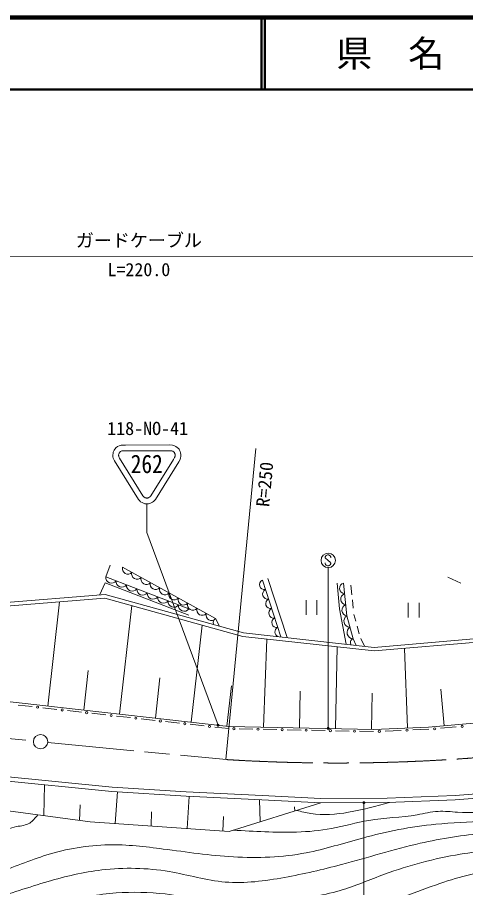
# Model space of a CAD drawing. Units: millimetres, scale not verified. Extents: x 40000 to 680000, y 20000 to 380000.
# Drawn here: x 263884 to 326094, y 259201 to 380000 of the extents above; entities that cross this region are included whole.
import ezdxf
from ezdxf.enums import TextEntityAlignment as Align

# ---------------------------------------------------------------- set-up
doc = ezdxf.new("R2010")
doc.units = ezdxf.units.MM
doc.header["$LTSCALE"] = 1000
doc.linetypes.add('CHAIN', pattern=[18.5, 12, -1.5, 3.5, -1.5])
for name, color, linetype, lineweight in [('M-BGD', 7, 'Continuous', 13), ('M-BMK', 2, 'CHAIN', 13), ('M-BMK-SRVR', 3, 'Continuous', 13), ('M-STR-HTXT', 7, 'Continuous', 13), ('M-STR-STR3', 7, 'Continuous', 13), ('M-STR-STRC', 7, 'Continuous', 13), ('M-TTL', 2, 'Continuous', 140), ('M-TTL-LINE', 7, 'Continuous', 50)]:
    doc.layers.add(name, color=color, linetype=linetype, lineweight=lineweight)
doc.layers.add('M-TTL-TXT', color=7, linetype='Continuous')
doc.styles.add('ＭＳ ゴシック', font='')
doc.styles.get('ＭＳ ゴシック').set_extended_font_data('MS Gothic')

# ---------------------------------------------------------------- blocks, each defined once
blk = doc.blocks.new('filled_dot')
at = {"color": 0, "linetype": 'Continuous', "lineweight": -2, "const_width": 1.25}
blk.add_lwpolyline([(-0.625, 0, 1), (0.625, 0, 1)], format="xyb", close=True, dxfattribs=at)

msp = doc.modelspace()

# ---------------------------------------------------------------- linework, layer by layer
at = {"layer": 'M-BGD'}
for p, q in [((276780, 303975), (276153, 302356)), ((278485, 303685), (291386, 296538)), ((278485, 303685), (291386, 296538)), ((276153, 302356), (287680, 297893)), ((276153, 302356), (287680, 297893)), ((298647, 302123), (301317, 293900)), ((323628, 302285), (325434, 301439)), ((275264, 299815), (276061, 301512)), ((276061, 301512), (287680, 297013)), ((297886, 301876), (300444, 293997)), ((297886, 301876), (300444, 293997)), ((308591, 297898), (308284, 301472)), ((309134, 301484), (309599, 296948)), ((309134, 301484), (309599, 296948)), ((310169, 301190), (310306, 299861)), ((216252, 295082), (276074, 299880)), ((276074, 299880), (295285, 294572)), ((216231, 294579), (276026, 299375)), ((269749, 298871), (268129, 284382)), ((276026, 299375), (295190, 294080)), ((303968, 297079), (303967, 299079)), ((305467, 299080), (305468, 297080)), ((310377, 299165), (310497, 297999)), ((318145, 296712), (318144, 298712)), ((319644, 298713), (319645, 296713)), ((279753, 298345), (278068, 283271)), ((308591, 297898), (309495, 292988)), ((291386, 296538), (291923, 295501)), ((291386, 296538), (291923, 295501)), ((309599, 296948), (310469, 293746)), ((309599, 296948), (310469, 293746)), ((310586, 297132), (310847, 296169)), ((289514, 295648), (288006, 282160)), ((311033, 295485), (311318, 294437)), ((295190, 294080), (313405, 292049)), ((295285, 294572), (313411, 292551)), ((298510, 293710), (298038, 281478)), ((310469, 293746), (310910, 292830)), ((310469, 293746), (310910, 292830)), ((311572, 293761), (312082, 292700)), ((313405, 292049), (332126, 293661)), ((313411, 292551), (332141, 294164)), ((308265, 292622), (308035, 281276)), ((317612, 292411), (318051, 281358)), ((225094, 289193), (293237, 281575)), ((273713, 289322), (273099, 283826)), ((283666, 288341), (283037, 282715)), ((293600, 287196), (292975, 281604)), ((303140, 286471), (303036, 281377)), ((322661, 286725), (323101, 281660)), ((313136, 286199), (313034, 281175)), ((265954, 284323), (264006, 284541)), ((269362, 283942), (267414, 284160)), ((175604, 282984), (277033, 273160)), ((272770, 283561), (270822, 283779)), ((276178, 283180), (274230, 283398)), ((279586, 282799), (277638, 283017)), ((320959, 281474), (336227, 282801)), ((175575, 282384), (276984, 272562)), ((282994, 282418), (281046, 282636)), ((286401, 282037), (284454, 282255)), ((289809, 281656), (287862, 281874)), ((293217, 281275), (291270, 281493)), ((293237, 281575), (313296, 281169)), ((313296, 281169), (320959, 281474)), ((324798, 281506), (322615, 281317)), ((296564, 281208), (294652, 281246)), ((299911, 281140), (297999, 281179)), ((303258, 281072), (301345, 281111)), ((306605, 281005), (304692, 281043)), ((309952, 280937), (308039, 280975)), ((313298, 280869), (311386, 280908)), ((317138, 281022), (314944, 280934)), ((320978, 281174), (318784, 281087)), ((267667, 273464), (267532, 269190)), ((277033, 273160), (287326, 272472)), ((276984, 272562), (287292, 271872)), ((277759, 272510), (277456, 268096)), ((287292, 271872), (297831, 271369)), ((287326, 272472), (297861, 271968)), ((287737, 271851), (287432, 267411)), ((297861, 271968), (306017, 271556)), ((315229, 271609), (324631, 271986)), ((324631, 271986), (330871, 272498)), ((324668, 271387), (330935, 271902)), ((251418, 271324), (273999, 268334)), ((272580, 270679), (272489, 268534)), ((293300, 267008), (306003, 270956)), ((297478, 271386), (297602, 268345)), ((297831, 271369), (306003, 270956)), ((306003, 270956), (315243, 271009)), ((306017, 271556), (315229, 271609)), ((315243, 271009), (324668, 271387)), ((282499, 269725), (282444, 267754)), ((302337, 270403), (302377, 269829)), ((273999, 268334), (293300, 267008)), ((292482, 269092), (292421, 267069))]:
    msp.add_line(p, q, dxfattribs=at)
for centre in [(266684, 284242), (270092, 283861), (273500, 283480), (276908, 283099), (280316, 282718), (283724, 282337), (287132, 281956), (290540, 281575), (325617, 281578), (293935, 281261), (297281, 281193), (300628, 281125), (303975, 281058), (307322, 280990), (310669, 280922), (314121, 280902), (317961, 281054), (321797, 281245)]:
    msp.add_circle(centre, 150, dxfattribs=at)
for centre, radius, start, end in [((279204, 303462), 753, 162.74557, 319.27949), ((276945, 302261), 797, 173.16323, 324.50477), ((280494, 302747), 753, 162.74557, 319.27949), ((281785, 302033), 753, 162.74557, 319.27949), ((278386, 301703), 797, 173.16323, 324.50477), ((279827, 301145), 797, 173.16323, 324.50477), ((283075, 301318), 753, 162.74557, 319.27949), ((284365, 300603), 753, 162.74557, 319.27949), ((298192, 301250), 697, 115.99229, 279.97473), ((309392, 300747), 781, 109.27227, 262.44219), ((281267, 300587), 797, 173.16323, 324.50477), ((282708, 300030), 797, 173.16323, 324.50477), ((285655, 299888), 753, 162.74557, 319.27949), ((298618, 299937), 697, 115.99229, 279.97473), ((309547, 299235), 781, 109.27227, 262.44219), ((284149, 299472), 797, 173.16323, 324.50477), ((285590, 298914), 797, 173.16323, 324.50477), ((286945, 299174), 753, 162.74557, 319.27949), ((287031, 298356), 797, 173.16323, 324.50477), ((288235, 298459), 753, 162.74557, 319.27949), ((299045, 298623), 697, 115.99229, 279.97473), ((309702, 297723), 781, 109.27227, 262.44219), ((289525, 297744), 753, 162.74557, 319.27949), ((290815, 297029), 753, 162.74557, 319.27949), ((299471, 297310), 697, 115.99229, 279.97473), ((291640, 296012), 584, 115.82503, 210.15694), ((299897, 295997), 697, 115.99229, 279.97473), ((310081, 296220), 874, 123.46115, 266.94428), ((300323, 294684), 697, 115.99229, 247.30135), ((310516, 294618), 874, 123.46115, 266.94428), ((310613, 293251), 515, 106.161, 222.07855)]:
    msp.add_arc(centre, radius, start, end, dxfattribs=at)
for points, knots in [([(240047, 266661), (241136, 266279), (242225, 265897), (243229, 265350), (244401, 264711), (245457, 263846), (246412, 262898), (247610, 261707), (248648, 260384), (249959, 259309), (251211, 258283), (252711, 257483), (254278, 257176), (256177, 256805), (258175, 257158), (260095, 257635), (262859, 258321), (265460, 259263), (268138, 260049), (270568, 260762), (273061, 261345), (275591, 261644), (278699, 262013), (281863, 261953), (284953, 261423), (287562, 260977), (290117, 260196), (292726, 259974), (295448, 259743), (298227, 260121), (300951, 260616), (303628, 261102), (306252, 261701), (308858, 262394), (312507, 263364), (316120, 264518), (319809, 265355), (322757, 266025), (325754, 266492), (328762, 266770), (331629, 267035), (334506, 267128), (337397, 267003), (341886, 266809), (346408, 266090), (350804, 266603), (354179, 266997), (357480, 268117), (360756, 269246), (364383, 270496), (367980, 271756), (371342, 273480), (375125, 275418), (378611, 277943), (382097, 280468)], [0, 0, 0, 0, 1, 1, 1, 2, 2, 2, 3, 3, 3, 4, 4, 4, 5, 5, 5, 6, 6, 6, 7, 7, 7, 8, 8, 8, 9, 9, 9, 10, 10, 10, 11, 11, 11, 12, 12, 12, 13, 13, 13, 14, 14, 14, 15, 15, 15, 16, 16, 16, 17, 17, 17, 18, 18, 18, 18]), ([(245606, 267854), (247215, 266000), (248823, 264147), (250775, 262537), (251906, 261604), (253152, 260753), (254503, 260403), (256520, 259881), (258771, 260474), (260866, 261180), (263327, 262010), (265574, 262996), (267954, 263730), (270704, 264578), (273634, 265090), (276543, 265145), (279086, 265192), (281614, 264890), (284133, 264559), (287371, 264134), (290594, 263661), (293860, 263475), (297231, 263282), (300646, 263394), (303949, 264027), (306590, 264533), (309158, 265372), (311765, 266077), (315105, 266980), (318508, 267662), (321944, 267993), (324209, 268211), (326489, 268276), (328761, 268406), (334039, 268709), (339269, 269363), (344576, 269735), (346977, 269903), (349394, 270014), (351711, 270558), (354571, 271229), (357278, 272560), (360071, 273517), (362456, 274335), (364903, 274881), (367387, 275477), (369650, 276019), (371943, 276604), (373885, 277799), (374887, 278416), (375796, 279195), (376704, 279975)], [0, 0, 0, 0, 1, 1, 1, 2, 2, 2, 3, 3, 3, 4, 4, 4, 5, 5, 5, 6, 6, 6, 7, 7, 7, 8, 8, 8, 9, 9, 9, 10, 10, 10, 11, 11, 11, 12, 12, 12, 13, 13, 13, 14, 14, 14, 15, 15, 15, 16, 16, 16, 17, 17, 17, 17]), ([(276050, 254509), (278228, 254723), (280405, 254936), (282594, 255059), (284624, 255173), (286662, 255209), (288684, 255018), (290859, 254812), (293014, 254343), (295184, 254204), (297687, 254044), (300210, 254323), (302728, 254618), (306077, 255010), (309417, 255430), (312635, 256306), (315994, 257221), (319219, 258633), (322540, 259767), (325352, 260727), (328234, 261489), (331174, 261863), (333716, 262187), (336302, 262221), (338855, 261959), (342319, 261604), (345721, 260704), (349172, 260466), (352067, 260267), (354996, 260533), (357898, 261018), (361425, 261607), (364913, 262518), (368076, 264070), (371405, 265702), (374374, 268044), (377298, 270393), (380698, 273125), (384038, 275866), (387377, 278608)], [0, 0, 0, 0, 1, 1, 1, 2, 2, 2, 3, 3, 3, 4, 4, 4, 5, 5, 5, 6, 6, 6, 7, 7, 7, 8, 8, 8, 9, 9, 9, 10, 10, 10, 11, 11, 11, 12, 12, 12, 13, 13, 13, 13]), ([(289550, 251655), (291837, 251676), (294124, 251696), (296413, 251705), (299445, 251717), (302479, 251709), (305502, 251938), (308374, 252156), (311236, 252589), (314046, 253217), (317132, 253907), (320157, 254833), (323133, 255950), (325518, 256845), (327872, 257862), (330313, 258454), (335842, 259795), (341818, 258950), (347538, 258420), (349990, 258193), (352395, 258024), (354901, 257834), (358502, 257562), (362310, 257247), (365490, 258614), (367200, 259349), (368728, 260571), (370260, 261753), (373841, 264517), (377441, 267063), (380844, 269895), (383847, 272396), (386698, 275119), (389548, 277843)], [0, 0, 0, 0, 1, 1, 1, 2, 2, 2, 3, 3, 3, 4, 4, 4, 5, 5, 5, 6, 6, 6, 7, 7, 7, 8, 8, 8, 9, 9, 9, 10, 10, 10, 11, 11, 11, 11]), ([(293841, 267176), (296774, 266999), (299707, 266822), (302645, 266915), (304261, 266966), (305878, 267099), (307466, 267395), (309204, 267718), (310907, 268236), (312645, 268529), (314864, 268903), (317140, 268910), (319371, 269308), (320345, 269481), (321311, 269730), (322288, 269786), (323175, 269837), (324072, 269729), (324967, 269668), (328732, 269412), (332457, 269973), (336218, 270509), (339945, 271041), (343707, 271547), (347111, 273017), (348247, 273508), (349344, 274107), (350441, 274705)], [0, 0, 0, 0, 1, 1, 1, 2, 2, 2, 3, 3, 3, 4, 4, 4, 5, 5, 5, 6, 6, 6, 7, 7, 7, 8, 8, 8, 9, 9, 9, 9]), ([(302647, 269913), (303297, 269747), (303948, 269580), (304608, 269476), (306329, 269205), (308111, 269360), (309846, 269658), (311786, 269992), (313666, 270507), (315546, 271021)], [0, 0, 0, 0, 1, 1, 1, 2, 2, 2, 3, 3, 3, 3]), ([(249057, 269288), (249712, 268302), (250367, 267316), (251157, 266371), (251972, 265397), (252931, 264467), (254093, 264113), (255309, 263742), (256748, 264001), (257938, 264588), (259165, 265193), (260127, 266146), (261275, 266782), (262036, 267204), (262879, 267486), (263771, 267661), (264408, 267786), (265070, 267855), (265591, 268168), (266030, 268431), (266369, 268865), (266709, 269299)], [0, 0, 0, 0, 1, 1, 1, 2, 2, 2, 3, 3, 3, 4, 4, 4, 5, 5, 5, 6, 6, 6, 7, 7, 7, 7]), ([(265710, 254484), (267248, 255399), (268786, 256313), (270432, 256968), (272686, 257866), (275141, 258277), (277588, 258452), (279873, 258616), (282151, 258575), (284411, 258314), (287459, 257961), (290476, 257206), (293525, 257032), (295883, 256897), (298261, 257109), (300634, 257370), (303365, 257671), (306089, 258037), (308697, 258807), (310783, 259423), (312796, 260297), (314850, 261054), (318255, 262307), (321774, 263237), (325346, 263828), (328184, 264297), (331055, 264552), (333934, 264645), (336308, 264721), (338687, 264687), (341043, 264363), (343535, 264021), (346002, 263355), (348487, 263271), (350593, 263200), (352713, 263548), (354833, 263895)], [0, 0, 0, 0, 1, 1, 1, 2, 2, 2, 3, 3, 3, 4, 4, 4, 5, 5, 5, 6, 6, 6, 7, 7, 7, 8, 8, 8, 9, 9, 9, 10, 10, 10, 11, 11, 11, 12, 12, 12, 12])]:
    msp.add_open_spline(points, degree=3, knots=knots, dxfattribs=at)
at = {"layer": 'M-BMK'}
for p, q in [((192898, 286595), (266100, 279550)), ((268091, 279358), (292902, 276970))]:
    msp.add_line(p, q, dxfattribs=at)
msp.add_arc((308319, 526494), 250000, 266.46432, 283.2134, dxfattribs=at)
at = {"layer": 'M-BMK-SRVR'}
msp.add_circle((267096, 279458), 1000, dxfattribs=at)
at = {"layer": 'M-STR-HTXT'}
msp.add_line((296974, 320160), (292818, 276978), dxfattribs=at)
at = {"layer": 'M-STR-STR3'}
msp.add_line((172491, 346718), (389006, 346862), dxfattribs=at)
at = {"layer": 'M-STR-STRC'}
for p, q in [((277545, 320247), (277305, 319937)), ((277545, 320247), (277778, 320423)), ((277778, 320423), (278011, 320548)), ((278279, 320617), (278011, 320548)), ((278279, 320617), (278889, 320639)), ((278889, 320639), (284958, 320643)), ((284958, 320643), (285401, 320637)), ((285401, 320637), (285687, 320545)), ((285687, 320545), (285875, 320454)), ((285875, 320454), (286077, 320317)), ((286077, 320317), (286228, 320177)), ((286228, 320177), (286321, 320051)), ((277162, 319497), (277125, 319241)), ((277125, 319241), (277153, 318993)), ((277153, 318993), (277190, 318813)), ((277199, 319665), (277162, 319497)), ((277305, 319937), (277199, 319665)), ((277935, 319196), (277938, 319274)), ((277944, 319119), (277935, 319196)), ((277938, 319274), (277950, 319354)), ((277964, 319022), (277944, 319119)), ((277950, 319354), (277967, 319431)), ((277996, 318927), (277964, 319022)), ((277967, 319431), (277992, 319497)), ((277992, 319497), (278038, 319577)), ((278053, 318805), (277996, 318927)), ((278038, 319577), (278087, 319641)), ((278087, 319641), (278141, 319695)), ((278141, 319695), (278210, 319747)), ((278210, 319747), (278290, 319790)), ((278290, 319790), (278365, 319813)), ((278365, 319813), (278461, 319837)), ((278461, 319837), (278606, 319839)), ((278606, 319839), (285135, 319843)), ((285135, 319843), (285218, 319841)), ((285218, 319841), (285283, 319833)), ((285283, 319833), (285333, 319818)), ((285333, 319818), (285390, 319800)), ((285390, 319800), (285446, 319773)), ((285446, 319773), (285495, 319747)), ((285495, 319747), (285538, 319716)), ((285538, 319716), (285577, 319689)), ((285577, 319689), (285604, 319665)), ((285604, 319665), (285641, 319626)), ((285641, 319626), (285670, 319587)), ((285670, 319587), (285692, 319554)), ((285692, 319554), (285709, 319525)), ((285734, 318969), (285701, 318901)), ((285709, 319525), (285733, 319474)), ((285733, 319474), (285748, 319431)), ((285752, 319030), (285734, 318969)), ((285748, 319431), (285764, 319367)), ((285764, 319098), (285752, 319030)), ((285764, 319367), (285777, 319307)), ((285775, 319162), (285764, 319098)), ((285779, 319236), (285775, 319162)), ((285777, 319307), (285779, 319236)), ((286321, 320051), (286395, 319944)), ((286395, 319944), (286495, 319735)), ((286495, 319735), (286544, 319549)), ((286570, 319058), (286531, 318844)), ((286544, 319549), (286586, 319345)), ((286586, 319345), (286570, 319058)), ((277190, 318813), (277252, 318629)), ((277252, 318629), (277349, 318421)), ((277349, 318421), (280701, 313066)), ((278053, 318805), (281313, 313596)), ((285546, 318633), (282388, 313572)), ((286295, 318322), (283032, 313093)), ((285608, 318733), (285546, 318633)), ((285701, 318901), (285608, 318733)), ((286471, 318643), (286295, 318322)), ((286531, 318844), (286471, 318643)), ((280701, 313066), (280824, 312925)), ((280824, 312925), (280987, 312769)), ((281313, 313596), (281345, 313548)), ((281345, 313548), (281364, 313523)), ((281364, 313523), (281391, 313492)), ((281391, 313492), (281417, 313465)), ((281417, 313465), (281450, 313432)), ((281450, 313432), (281480, 313407)), ((281480, 313407), (281511, 313384)), ((281511, 313384), (281548, 313361)), ((281548, 313361), (281584, 313342)), ((281584, 313342), (281625, 313325)), ((281625, 313325), (281660, 313310)), ((281660, 313310), (281702, 313298)), ((281702, 313298), (281738, 313287)), ((281738, 313287), (281783, 313283)), ((281783, 313283), (281829, 313280)), ((281829, 313280), (281889, 313279)), ((281889, 313279), (281946, 313284)), ((281946, 313284), (281988, 313292)), ((281988, 313292), (282040, 313306)), ((282040, 313306), (282082, 313321)), ((282082, 313321), (282123, 313341)), ((282123, 313341), (282154, 313360)), ((282154, 313360), (282193, 313386)), ((282193, 313386), (282242, 313423)), ((282242, 313423), (282293, 313469)), ((282293, 313469), (282327, 313502)), ((282327, 313502), (282388, 313572)), ((282755, 312807), (282894, 312936)), ((283032, 313093), (282894, 312936)), ((280987, 312769), (281196, 312637)), ((281196, 312637), (281392, 312554)), ((281392, 312554), (281591, 312497)), ((281591, 312497), (281762, 312481)), ((281762, 312481), (281919, 312478)), ((281835, 312427), (281837, 308488)), ((281919, 312478), (282101, 312495)), ((282101, 312495), (282275, 312540)), ((282275, 312540), (282446, 312601)), ((282446, 312601), (282630, 312713)), ((282630, 312713), (282755, 312807)), ((291731, 281743), (281837, 308488)), ((306743, 305315), (306619, 305131)), ((306619, 305131), (306622, 304999)), ((306622, 304999), (306685, 304870)), ((306685, 304870), (306941, 304689)), ((306935, 305381), (306743, 305315)), ((307056, 305379), (306935, 305381)), ((306941, 304689), (307070, 304557)), ((307306, 305260), (307056, 305379)), ((307070, 304557), (307249, 304441)), ((307249, 304441), (307375, 304241)), ((307370, 305129), (307306, 305260)), ((307370, 305000), (307370, 305129)), ((306622, 304151), (306620, 304272)), ((306662, 304049), (306622, 304151)), ((306746, 303938), (306662, 304049)), ((306933, 303878), (306746, 303938)), ((307068, 303878), (306933, 303878)), ((307017, 281296), (307002, 303619)), ((307168, 303907), (307068, 303878)), ((307310, 303999), (307168, 303907)), ((307370, 304131), (307310, 303999)), ((307375, 304241), (307370, 304131)), ((311975, 270990), (311991, 247126))]:
    msp.add_line(p, q, dxfattribs=at)
msp.add_circle((307027, 304619), 1000, dxfattribs=at)
at = {"layer": 'M-TTL'}
msp.add_line((680000, 380000), (40000, 380000), dxfattribs=at)
at = {"layer": 'M-TTL-LINE'}
for p, q in [((297750, 380000), (297750, 370000)), ((298250, 380000), (298250, 370000)), ((40000, 370000), (680000, 370000))]:
    msp.add_line(p, q, dxfattribs=at)

# ---------------------------------------------------------------- block references
at = {"layer": 'M-STR-STRC', "xscale": 160, "yscale": 160}
for p, rotation in [((291731, 281743), 110.3), ((307017, 281296), 90), ((311975, 270990), 270)]:
    msp.add_blockref('filled_dot', p, dxfattribs=dict(at, rotation=rotation))

# ---------------------------------------------------------------- texts
at = {"layer": 'M-STR-HTXT', "style": 'ＭＳ ゴシック'}
msp.add_text('R=250', height=1833, rotation=84.573, dxfattribs=at).set_placement((297912, 312082), align=Align.MIDDLE_LEFT)
at = {"layer": 'M-STR-STR3', "style": 'ＭＳ ゴシック'}
for s, p in [('ガードケーブル', (271998, 347581)), ('L=220.0', (276376, 343525))]:
    msp.add_text(s, height=1833, rotation=0.038, dxfattribs=at).set_placement(p, align=Align.BOTTOM_LEFT)
at = {"layer": 'M-STR-STRC', "style": 'ＭＳ ゴシック'}
msp.add_text('118-NO-41', height=1833, rotation=0.038, dxfattribs=at).set_placement((276349, 321473), align=Align.BOTTOM_LEFT)
at = {"layer": 'M-STR-STRC', "style": 'ＭＳ ゴシック', "width": 0.85}
msp.add_text('262', height=2566, rotation=0.038, dxfattribs=at).set_placement((279616, 315969), align=Align.BOTTOM_LEFT)
at = {"layer": 'M-TTL-TXT', "style": 'ＭＳ ゴシック'}
msp.add_text('県\u3000名', height=3666, dxfattribs=at).set_placement((315625, 375000), align=Align.MIDDLE_CENTER)

doc.saveas('drawing.dxf')
